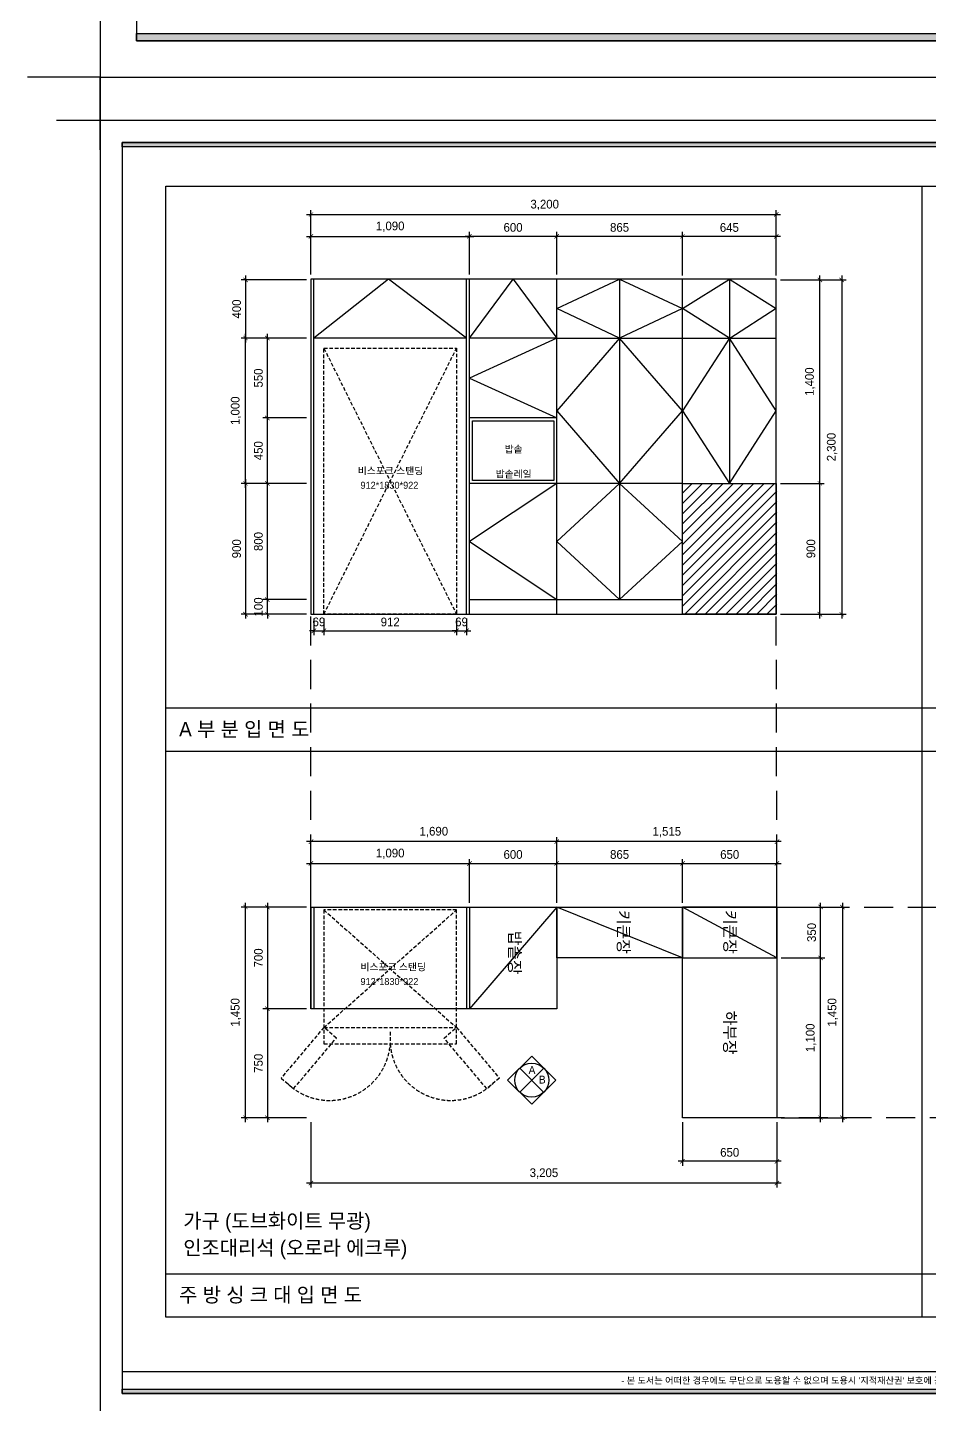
# Model space of a CAD drawing. Header units: inches. Extents: x 4374 to 164780, y 597 to 50243.
# Drawn here: x 73174 to 79377, y 25558 to 35033 of the extents above; entities that cross this region are included whole.
import ezdxf
from ezdxf.enums import TextEntityAlignment as Align

# ---------------------------------------------------------------- set-up
doc = ezdxf.new("R2010")
doc.units = ezdxf.units.IN
doc.header["$LTSCALE"] = 50
doc.header["$MEASUREMENT"] = 0
doc.header["$PDSIZE"] = 700.071425
for name, pattern in [('DASHED', [0.75, 0.5, -0.25]), ('DASHEDX2', [1.5, 1, -0.5]), ('DH-HID2', [1.2, 0.8, -0.4])]:
    doc.linetypes.add(name, pattern=pattern)
for name, color, linetype in [('0-ELC TEXT', 7, 'Continuous'), ('03-WAL NEW', 3, 'Continuous'), ('06-FUR', 6, 'Continuous'), ('07-DIM WAL', 5, 'Continuous'), ('3.기호.계단선', 30, 'Continuous'), ('CO-BATH', 6, 'Continuous'), ('F-SYM', 7, 'Continuous'), ('FORM(YOURNAME)-11', 1, 'Continuous'), ('FUR', 8, 'DASHED'), ('TT1', 7, 'Continuous')]:
    doc.layers.add(name, color=color, linetype=linetype)
doc.styles.add('HY 울릉도 L', font='')
doc.styles.add('YOURNAME', font='HY울릉도M.TTF')
doc.styles.add('코레일둥고', font='Korail_Round_Gothic_Medium.ttf')
doc.styles.get('HY 울릉도 L').set_extended_font_data('HY울릉도L')
doc.dimstyles.new('30', dxfattribs={"dimscale": 30, "dimtxt": 2, "dimasz": 1, "dimexe": 1, "dimexo": 1, "dimgap": 1, "dimtad": 1, "dimdec": 0, "dimrnd": 0.05, "dimdsep": 46, "dimlunit": 6, "dimtxsty": 'HY 울릉도 L', "dimblk": 'ARCHTICK', "dimcen": 2.5, "dimdle": 1, "dimclrd": 133, "dimclre": 133, "dimclrt": 30, "dimadec": 0, "dimazin": 0, "dimtfac": 1, "dimtdec": 0, "dimtix": 1, "dimtmove": 2, "dimatfit": 3, "dimldrblk": 'ARCHTICK', "dimfxl": 0, "dimlwd": -1, "dimlwe": -1, "dimarcsym": 0})

# ---------------------------------------------------------------- blocks, each defined once
blk = doc.blocks.new('FORM-PLAN')
at = {"layer": 'FORM(YOURNAME)-11'}
h = blk.add_hatch(color=256, dxfattribs=at)
h.dxf.hatch_style = 1
h.paths.add_polyline_path([(-71444, 55115), (10556, 55115), (10556, 54915), (-71444, 54915)])
h.paths.add_polyline_path([(-71444, -2085), (10556, -2085), (10556, -2285), (-71444, -2285)])
at = {"layer": 'Defpoints', "color": 158}
blk.add_line((1346, -1285), (-71444, -1285), dxfattribs=at)
at = {"layer": 'Defpoints', "color": 1}
for points in [[(-72444, 58115), (-72444, 56115), (-74444, 56115)], [(-72444, -5285), (-72444, -3285), (-74444, -3285)]]:
    blk.add_lwpolyline(points, dxfattribs=at)
at = {"layer": 'Defpoints', "color": 158}
for points in [[(-71444, -2285), (10556, -2285), (10556, 55115), (-71444, 55115)], [(-69444, 53115), (-64, 53115), (-64, 1215), (-69444, 1215)]]:
    blk.add_lwpolyline(points, close=True, dxfattribs=at)
at = {"layer": 'FORM(YOURNAME)-11', "color": 250}
blk.add_lwpolyline([(-72444, -3285), (11556, -3285), (11556, 56115), (-72444, 56115)], close=True, dxfattribs=at)
at = {"layer": 'FORM(YOURNAME)-11'}
for points in [[(-71444, 55115), (10556, 55115), (10556, 54915), (-71444, 54915)], [(-71444, -2085), (10556, -2085), (10556, -2285), (-71444, -2285)]]:
    blk.add_lwpolyline(points, close=True, dxfattribs=at)
at = {"layer": 'FORM(YOURNAME)-11', "color": 1, "style": 'YOURNAME'}
blk.add_text("- 본 도서는 어떠한 경우에도 무단으로 도용할 수 없으며 도용시 '지적재산권' 보호에 관한 법률에 의거, 법적 분쟁이 발생합니다.  또한 본 도서에 관한 모든 저작권은 당사에 있습니다. -", height=300, dxfattribs=at).set_placement((-32990, -1685), align=Align.MIDDLE_CENTER)
at = {"layer": 'FORM(YOURNAME)-11', "color": 3, "style": 'YOURNAME'}
for tag, height, p in [('1', 450, (9905, 18188)), ('2', 450, (9905, 17544)), ('3', 450, (9905, 16257)), ('4', 450, (9905, 14326)), ('5', 515, (9905, 12009)), ('6', 515, (9905, 9757)), ('7', 515, (9905, 7504)), ('8', 515, (9905, 5252)), ('9', 515, (9905, 2999)), ('10', 515, (5655, 811)), ('11', 515, (9905, 747)), ('12', 515, (5655, -1441)), ('13', 515, (9905, -1441))]:
    blk.add_attdef(tag, text='', height=height, dxfattribs=at).set_placement(p, align=Align.MIDDLE_RIGHT)
blk = doc.blocks.new('*U580')
at = {"layer": 'F-SYM', "xscale": 0.15, "yscale": 0.15, "zscale": 0.15}
blk.add_blockref('FORM-PLAN', (84541.1, 25975.3), dxfattribs=at)
blk = doc.blocks.new('*U581')
at = {"layer": 'F-SYM', "xscale": 0.2500000000000001, "yscale": 0.2500000000000001, "zscale": 0.2500000000000001}
blk.add_blockref('FORM-PLAN', (91785.5, 35513.8), dxfattribs=at)
blk = doc.blocks.new('_ArchTick')
at = {"color": 0, "linetype": 'ByBlock', "const_width": 0.15}
blk.add_lwpolyline([(-0.5, -0.5), (0.5, 0.5)], dxfattribs=at)
blk = doc.blocks.new('*D365')
at = {"layer": '07-DIM WAL', "color": 133}
for p, q in [((75093.7, 33746.3), (78353.8, 33746.3)), ((75123.7, 33332.6), (75123.7, 33776.3)), ((78323.8, 33332.6), (78323.8, 33776.3))]:
    blk.add_line(p, q, dxfattribs=at)
at = {"layer": 'Defpoints', "color": 0}
for p in [(78323.8, 33746.3), (75123.7, 33302.6), (78323.8, 33302.6)]:
    blk.add_point(p, dxfattribs=at)
at = {"layer": '07-DIM WAL', "color": 133, "xscale": 30, "yscale": 30, "zscale": 30, "rotation": 180}
blk.add_blockref('_ArchTick', (75123.7, 33746.3), dxfattribs=at)
at = {"layer": '07-DIM WAL', "color": 133, "xscale": 30, "yscale": 30, "zscale": 30}
blk.add_blockref('_ArchTick', (78323.8, 33746.3), dxfattribs=at)
at = {"layer": '07-DIM WAL', "color": 30, "insert": (76731.2, 33812.3), "char_height": 60, "attachment_point": 5, "style": 'HY 울릉도 L'}
blk.add_mtext('3,200', dxfattribs=at)
blk = doc.blocks.new('*D366')
at = {"layer": '07-DIM WAL', "color": 133}
for p, q in [((78353.8, 33596.3), (77648.8, 33596.3)), ((77678.8, 33326.3), (77678.8, 33626.3)), ((78323.8, 33326.3), (78323.8, 33626.3))]:
    blk.add_line(p, q, dxfattribs=at)
at = {"layer": 'Defpoints', "color": 0}
for p in [(77678.8, 33596.3), (77678.8, 33296.3), (78323.8, 33296.3)]:
    blk.add_point(p, dxfattribs=at)
at = {"layer": '07-DIM WAL', "color": 133, "xscale": 30, "yscale": 30, "zscale": 30, "rotation": 180}
blk.add_blockref('_ArchTick', (77678.8, 33596.3), dxfattribs=at)
at = {"layer": '07-DIM WAL', "color": 133, "xscale": 30, "yscale": 30, "zscale": 30}
blk.add_blockref('_ArchTick', (78323.8, 33596.3), dxfattribs=at)
at = {"layer": '07-DIM WAL', "color": 30, "insert": (78001.3, 33657), "char_height": 60, "attachment_point": 5, "style": 'HY 울릉도 L'}
blk.add_mtext('645', dxfattribs=at)
blk = doc.blocks.new('*D367')
at = {"layer": '07-DIM WAL', "color": 133}
for p, q in [((77708.8, 33596.3), (76783.7, 33596.3)), ((76813.7, 33332.6), (76813.7, 33626.3)), ((77678.8, 33326.3), (77678.8, 33626.3))]:
    blk.add_line(p, q, dxfattribs=at)
at = {"layer": 'Defpoints', "color": 0}
for p in [(76813.7, 33596.3), (76813.7, 33302.6), (77678.8, 33296.3)]:
    blk.add_point(p, dxfattribs=at)
at = {"layer": '07-DIM WAL', "color": 133, "xscale": 30, "yscale": 30, "zscale": 30, "rotation": 180}
blk.add_blockref('_ArchTick', (76813.7, 33596.3), dxfattribs=at)
at = {"layer": '07-DIM WAL', "color": 133, "xscale": 30, "yscale": 30, "zscale": 30}
blk.add_blockref('_ArchTick', (77678.8, 33596.3), dxfattribs=at)
at = {"layer": '07-DIM WAL', "color": 30, "insert": (77246.2, 33657.6), "char_height": 60, "attachment_point": 5, "style": 'HY 울릉도 L'}
blk.add_mtext('865', dxfattribs=at)
blk = doc.blocks.new('*D368')
at = {"layer": '07-DIM WAL', "color": 133}
for p, q in [((75093.7, 31096.3), (74793.7, 31096.3)), ((74823.7, 31096.3), (74823.7, 31126.3)), ((74823.7, 30996.3), (74823.7, 31096.3)), ((75093.7, 30996.3), (74793.7, 30996.3)), ((74823.7, 30996.3), (74823.7, 30966.3))]:
    blk.add_line(p, q, dxfattribs=at)
at = {"layer": 'Defpoints', "color": 0}
for p in [(74823.7, 31096.3), (75123.7, 31096.3), (75123.7, 30996.3)]:
    blk.add_point(p, dxfattribs=at)
at = {"layer": '07-DIM WAL', "color": 133, "xscale": 30, "yscale": 30, "zscale": 30}
for p, rotation in [((74823.7, 31096.3), 270), ((74823.7, 30996.3), 90)]:
    blk.add_blockref('_ArchTick', p, dxfattribs=dict(at, rotation=rotation))
at = {"layer": '07-DIM WAL', "color": 30, "insert": (74762.4, 31046.3), "char_height": 60, "attachment_point": 5, "rotation": 90, "style": 'HY 울릉도 L'}
blk.add_mtext('100', dxfattribs=at)
blk = doc.blocks.new('*D369')
at = {"layer": '07-DIM WAL', "color": 133}
for p, q in [((75093.7, 31896.3), (74793.7, 31896.3)), ((74823.7, 31066.3), (74823.7, 31926.3)), ((75093.7, 31096.3), (74793.7, 31096.3))]:
    blk.add_line(p, q, dxfattribs=at)
at = {"layer": 'Defpoints', "color": 0}
for p in [(74823.7, 31896.3), (75123.7, 31896.3), (75123.7, 31096.3)]:
    blk.add_point(p, dxfattribs=at)
at = {"layer": '07-DIM WAL', "color": 133, "xscale": 30, "yscale": 30, "zscale": 30}
for p, rotation in [((74823.7, 31896.3), 90), ((74823.7, 31096.3), 270)]:
    blk.add_blockref('_ArchTick', p, dxfattribs=dict(at, rotation=rotation))
at = {"layer": '07-DIM WAL', "color": 30, "insert": (74762.4, 31496.3), "char_height": 60, "attachment_point": 5, "rotation": 90, "style": 'HY 울릉도 L'}
blk.add_mtext('800', dxfattribs=at)
blk = doc.blocks.new('*D370')
at = {"layer": '07-DIM WAL', "color": 133}
for p, q in [((75093.7, 32346.3), (74793.7, 32346.3)), ((74823.7, 31866.3), (74823.7, 32376.3)), ((75093.7, 31896.3), (74793.7, 31896.3))]:
    blk.add_line(p, q, dxfattribs=at)
at = {"layer": 'Defpoints', "color": 0}
for p in [(74823.7, 32346.3), (75123.7, 32346.3), (75123.7, 31896.3)]:
    blk.add_point(p, dxfattribs=at)
at = {"layer": '07-DIM WAL', "color": 133, "xscale": 30, "yscale": 30, "zscale": 30}
for p, rotation in [((74823.7, 32346.3), 90), ((74823.7, 31896.3), 270)]:
    blk.add_blockref('_ArchTick', p, dxfattribs=dict(at, rotation=rotation))
at = {"layer": '07-DIM WAL', "color": 30, "insert": (74762.4, 32121.3), "char_height": 60, "attachment_point": 5, "rotation": 90, "style": 'HY 울릉도 L'}
blk.add_mtext('450', dxfattribs=at)
blk = doc.blocks.new('*D371')
at = {"layer": '07-DIM WAL', "color": 133}
for p, q in [((75093.7, 32896.3), (74793.7, 32896.3)), ((74823.7, 32316.3), (74823.7, 32926.3)), ((75093.7, 32346.3), (74793.7, 32346.3))]:
    blk.add_line(p, q, dxfattribs=at)
at = {"layer": 'Defpoints', "color": 0}
for p in [(74823.7, 32896.3), (75123.7, 32896.3), (75123.7, 32346.3)]:
    blk.add_point(p, dxfattribs=at)
at = {"layer": '07-DIM WAL', "color": 133, "xscale": 30, "yscale": 30, "zscale": 30}
for p, rotation in [((74823.7, 32896.3), 90), ((74823.7, 32346.3), 270)]:
    blk.add_blockref('_ArchTick', p, dxfattribs=dict(at, rotation=rotation))
at = {"layer": '07-DIM WAL', "color": 30, "insert": (74762.4, 32621.3), "char_height": 60, "attachment_point": 5, "rotation": 90, "style": 'HY 울릉도 L'}
blk.add_mtext('550', dxfattribs=at)
blk = doc.blocks.new('*D372')
at = {"layer": '07-DIM WAL', "color": 133}
for p, q in [((75093.7, 31896.3), (74643.7, 31896.3)), ((74673.7, 31926.3), (74673.7, 30966.3)), ((75093.7, 30996.3), (74643.7, 30996.3))]:
    blk.add_line(p, q, dxfattribs=at)
at = {"layer": 'Defpoints', "color": 0}
for p in [(75123.7, 31896.3), (74673.7, 30996.3), (75123.7, 30996.3)]:
    blk.add_point(p, dxfattribs=at)
at = {"layer": '07-DIM WAL', "color": 133, "xscale": 30, "yscale": 30, "zscale": 30}
for p, rotation in [((74673.7, 31896.3), 90), ((74673.7, 30996.3), 270)]:
    blk.add_blockref('_ArchTick', p, dxfattribs=dict(at, rotation=rotation))
at = {"layer": '07-DIM WAL', "color": 30, "insert": (74612.4, 31446.3), "char_height": 60, "attachment_point": 5, "rotation": 90, "style": 'HY 울릉도 L'}
blk.add_mtext('900', dxfattribs=at)
blk = doc.blocks.new('*D373')
at = {"layer": '07-DIM WAL', "color": 133}
for p, q in [((75093.7, 32896.3), (74643.7, 32896.3)), ((74673.7, 31866.3), (74673.7, 32926.3)), ((75093.7, 31896.3), (74643.7, 31896.3))]:
    blk.add_line(p, q, dxfattribs=at)
at = {"layer": 'Defpoints', "color": 0}
for p in [(74673.7, 32896.3), (75123.7, 32896.3), (75123.7, 31896.3)]:
    blk.add_point(p, dxfattribs=at)
at = {"layer": '07-DIM WAL', "color": 133, "xscale": 30, "yscale": 30, "zscale": 30}
for p, rotation in [((74673.7, 32896.3), 90), ((74673.7, 31896.3), 270)]:
    blk.add_blockref('_ArchTick', p, dxfattribs=dict(at, rotation=rotation))
at = {"layer": '07-DIM WAL', "color": 30, "insert": (74607.8, 32396.3), "char_height": 60, "attachment_point": 5, "rotation": 90, "style": 'HY 울릉도 L'}
blk.add_mtext('1,000', dxfattribs=at)
blk = doc.blocks.new('*D374')
at = {"layer": '07-DIM WAL', "color": 133}
for p, q in [((75093.7, 33296.3), (74643.7, 33296.3)), ((74673.7, 33326.3), (74673.7, 32866.3)), ((75093.7, 32896.3), (74643.7, 32896.3))]:
    blk.add_line(p, q, dxfattribs=at)
at = {"layer": 'Defpoints', "color": 0}
for p in [(75123.7, 33296.3), (74673.7, 32896.3), (75123.7, 32896.3)]:
    blk.add_point(p, dxfattribs=at)
at = {"layer": '07-DIM WAL', "color": 133, "xscale": 30, "yscale": 30, "zscale": 30}
for p, rotation in [((74673.7, 33296.3), 90), ((74673.7, 32896.3), 270)]:
    blk.add_blockref('_ArchTick', p, dxfattribs=dict(at, rotation=rotation))
at = {"layer": '07-DIM WAL', "color": 30, "insert": (74612.4, 33096.3), "char_height": 60, "attachment_point": 5, "rotation": 90, "style": 'HY 울릉도 L'}
blk.add_mtext('400', dxfattribs=at)
blk = doc.blocks.new('*D375')
at = {"layer": '07-DIM WAL', "color": 133}
for p, q in [((78353.8, 33296.3), (78803.8, 33296.3)), ((78773.8, 33326.3), (78773.8, 30966.3)), ((78353.8, 30996.3), (78803.8, 30996.3))]:
    blk.add_line(p, q, dxfattribs=at)
at = {"layer": 'Defpoints', "color": 0}
for p in [(78323.8, 33296.3), (78323.8, 30996.3), (78773.8, 30996.3)]:
    blk.add_point(p, dxfattribs=at)
at = {"layer": '07-DIM WAL', "color": 133, "xscale": 30, "yscale": 30, "zscale": 30}
for p, rotation in [((78773.8, 33296.3), 90), ((78773.8, 30996.3), 270)]:
    blk.add_blockref('_ArchTick', p, dxfattribs=dict(at, rotation=rotation))
at = {"layer": '07-DIM WAL', "color": 30, "insert": (78707.8, 32146.3), "char_height": 60, "attachment_point": 5, "rotation": 90, "style": 'HY 울릉도 L'}
blk.add_mtext('2,300', dxfattribs=at)
blk = doc.blocks.new('*D376')
at = {"layer": '07-DIM WAL', "color": 133}
for p, q in [((78353.8, 31896.3), (78653.8, 31896.3)), ((78623.8, 30966.3), (78623.8, 31926.3)), ((78353.8, 30996.3), (78653.8, 30996.3))]:
    blk.add_line(p, q, dxfattribs=at)
at = {"layer": 'Defpoints', "color": 0}
for p in [(78323.8, 31896.3), (78623.8, 31896.3), (78323.8, 30996.3)]:
    blk.add_point(p, dxfattribs=at)
at = {"layer": '07-DIM WAL', "color": 133, "xscale": 30, "yscale": 30, "zscale": 30}
for p, rotation in [((78623.8, 31896.3), 90), ((78623.8, 30996.3), 270)]:
    blk.add_blockref('_ArchTick', p, dxfattribs=dict(at, rotation=rotation))
at = {"layer": '07-DIM WAL', "color": 30, "insert": (78562.5, 31446.3), "char_height": 60, "attachment_point": 5, "rotation": 90, "style": 'HY 울릉도 L'}
blk.add_mtext('900', dxfattribs=at)
blk = doc.blocks.new('*D377')
at = {"layer": '07-DIM WAL', "color": 133}
for p, q in [((78353.8, 33296.3), (78653.8, 33296.3)), ((78623.8, 31866.3), (78623.8, 33326.3)), ((78353.8, 31896.3), (78653.8, 31896.3))]:
    blk.add_line(p, q, dxfattribs=at)
at = {"layer": 'Defpoints', "color": 0}
for p in [(78323.8, 33296.3), (78623.8, 33296.3), (78323.8, 31896.3)]:
    blk.add_point(p, dxfattribs=at)
at = {"layer": '07-DIM WAL', "color": 133, "xscale": 30, "yscale": 30, "zscale": 30}
for p, rotation in [((78623.8, 33296.3), 90), ((78623.8, 31896.3), 270)]:
    blk.add_blockref('_ArchTick', p, dxfattribs=dict(at, rotation=rotation))
at = {"layer": '07-DIM WAL', "color": 30, "insert": (78557.8, 32596.3), "char_height": 60, "attachment_point": 5, "rotation": 90, "style": 'HY 울릉도 L'}
blk.add_mtext('1,400', dxfattribs=at)
blk = doc.blocks.new('*D459')
at = {"layer": '07-DIM WAL', "color": 133}
for p, q in [((75093.7, 33596.3), (76243.7, 33596.3)), ((75123.7, 33332.6), (75123.7, 33626.3)), ((76213.7, 33332.6), (76213.7, 33626.3))]:
    blk.add_line(p, q, dxfattribs=at)
at = {"layer": 'Defpoints', "color": 0}
for p in [(76213.7, 33596.3), (75123.7, 33302.6), (76213.7, 33302.6)]:
    blk.add_point(p, dxfattribs=at)
at = {"layer": '07-DIM WAL', "color": 133, "xscale": 30, "yscale": 30, "zscale": 30, "rotation": 180}
blk.add_blockref('_ArchTick', (75123.7, 33596.3), dxfattribs=at)
at = {"layer": '07-DIM WAL', "color": 133, "xscale": 30, "yscale": 30, "zscale": 30}
blk.add_blockref('_ArchTick', (76213.7, 33596.3), dxfattribs=at)
at = {"layer": '07-DIM WAL', "color": 30, "insert": (75668.7, 33662.3), "char_height": 60, "attachment_point": 5, "style": 'HY 울릉도 L'}
blk.add_mtext('1,090', dxfattribs=at)
blk = doc.blocks.new('*D460')
at = {"layer": '07-DIM WAL', "color": 133}
for p, q in [((76843.7, 33596.3), (76183.7, 33596.3)), ((76213.7, 33332.6), (76213.7, 33626.3)), ((76813.7, 33332.6), (76813.7, 33626.3))]:
    blk.add_line(p, q, dxfattribs=at)
at = {"layer": 'Defpoints', "color": 0}
for p in [(76213.7, 33596.3), (76213.7, 33302.6), (76813.7, 33302.6)]:
    blk.add_point(p, dxfattribs=at)
at = {"layer": '07-DIM WAL', "color": 133, "xscale": 30, "yscale": 30, "zscale": 30, "rotation": 180}
blk.add_blockref('_ArchTick', (76213.7, 33596.3), dxfattribs=at)
at = {"layer": '07-DIM WAL', "color": 133, "xscale": 30, "yscale": 30, "zscale": 30}
blk.add_blockref('_ArchTick', (76813.7, 33596.3), dxfattribs=at)
at = {"layer": '07-DIM WAL', "color": 30, "insert": (76513.7, 33657.6), "char_height": 60, "attachment_point": 5, "style": 'HY 울릉도 L'}
blk.add_mtext('600', dxfattribs=at)
blk = doc.blocks.new('*D461')
at = {"layer": '07-DIM WAL', "color": 133}
for p, q in [((75143.7, 30966.3), (75143.7, 30851.3)), ((75212.7, 30966.3), (75212.7, 30851.3)), ((75143.7, 30881.3), (75113.7, 30881.3)), ((75143.7, 30881.3), (75212.7, 30881.3)), ((75212.7, 30881.3), (75242.7, 30881.3))]:
    blk.add_line(p, q, dxfattribs=at)
at = {"layer": 'Defpoints', "color": 0}
for p in [(75143.7, 30996.3), (75212.7, 30996.3), (75212.7, 30881.3)]:
    blk.add_point(p, dxfattribs=at)
at = {"layer": '07-DIM WAL', "color": 133, "xscale": 30, "yscale": 30, "zscale": 30}
blk.add_blockref('_ArchTick', (75143.7, 30881.3), dxfattribs=at)
at = {"layer": '07-DIM WAL', "color": 133, "xscale": 30, "yscale": 30, "zscale": 30, "rotation": 180}
blk.add_blockref('_ArchTick', (75212.7, 30881.3), dxfattribs=at)
at = {"layer": '07-DIM WAL', "color": 30, "insert": (75178.2, 30942.7), "char_height": 60, "attachment_point": 5, "style": 'HY 울릉도 L'}
blk.add_mtext('69', dxfattribs=at)
blk = doc.blocks.new('*D462')
at = {"layer": '07-DIM WAL', "color": 133}
for p, q in [((75212.7, 30966.3), (75212.7, 30851.3)), ((76124.7, 30966.3), (76124.7, 30851.3)), ((75182.7, 30881.3), (76154.7, 30881.3))]:
    blk.add_line(p, q, dxfattribs=at)
at = {"layer": 'Defpoints', "color": 0}
for p in [(75212.7, 30996.3), (76124.7, 30996.3), (76124.7, 30881.3)]:
    blk.add_point(p, dxfattribs=at)
at = {"layer": '07-DIM WAL', "color": 133, "xscale": 30, "yscale": 30, "zscale": 30, "rotation": 180}
blk.add_blockref('_ArchTick', (75212.7, 30881.3), dxfattribs=at)
at = {"layer": '07-DIM WAL', "color": 133, "xscale": 30, "yscale": 30, "zscale": 30}
blk.add_blockref('_ArchTick', (76124.7, 30881.3), dxfattribs=at)
at = {"layer": '07-DIM WAL', "color": 30, "insert": (75668.7, 30942.1), "char_height": 60, "attachment_point": 5, "style": 'HY 울릉도 L'}
blk.add_mtext('912', dxfattribs=at)
blk = doc.blocks.new('*D463')
at = {"layer": '07-DIM WAL', "color": 133}
for p, q in [((76124.7, 30966.3), (76124.7, 30851.3)), ((76193.7, 30966.3), (76193.7, 30851.3)), ((76124.7, 30881.3), (76094.7, 30881.3)), ((76124.7, 30881.3), (76193.7, 30881.3)), ((76193.7, 30881.3), (76223.7, 30881.3))]:
    blk.add_line(p, q, dxfattribs=at)
at = {"layer": 'Defpoints', "color": 0}
for p in [(76124.7, 30996.3), (76193.7, 30996.3), (76193.7, 30881.3)]:
    blk.add_point(p, dxfattribs=at)
at = {"layer": '07-DIM WAL', "color": 133, "xscale": 30, "yscale": 30, "zscale": 30}
blk.add_blockref('_ArchTick', (76124.7, 30881.3), dxfattribs=at)
at = {"layer": '07-DIM WAL', "color": 133, "xscale": 30, "yscale": 30, "zscale": 30, "rotation": 180}
blk.add_blockref('_ArchTick', (76193.7, 30881.3), dxfattribs=at)
at = {"layer": '07-DIM WAL', "color": 30, "insert": (76159.2, 30942.7), "char_height": 60, "attachment_point": 5, "style": 'HY 울릉도 L'}
blk.add_mtext('69', dxfattribs=at)
blk = doc.blocks.new('*D464')
at = {"layer": '07-DIM WAL', "color": 133}
for p, q in [((78778.7, 29010.8), (78778.7, 27500.8)), ((78358.7, 28980.8), (78808.7, 28980.8)), ((78358.7, 27530.8), (78808.7, 27530.8))]:
    blk.add_line(p, q, dxfattribs=at)
at = {"layer": 'Defpoints', "color": 0}
for p in [(78328.7, 28980.8), (78328.7, 27530.8), (78778.7, 27530.8)]:
    blk.add_point(p, dxfattribs=at)
at = {"layer": '07-DIM WAL', "color": 133, "xscale": 30, "yscale": 30, "zscale": 30}
for p, rotation in [((78778.7, 28980.8), 90), ((78778.7, 27530.8), 270)]:
    blk.add_blockref('_ArchTick', p, dxfattribs=dict(at, rotation=rotation))
at = {"layer": '07-DIM WAL', "color": 30, "insert": (78712.8, 28255.8), "char_height": 60, "attachment_point": 5, "rotation": 90, "style": 'HY 울릉도 L'}
blk.add_mtext('1,450', dxfattribs=at)
blk = doc.blocks.new('*D465')
at = {"layer": '07-DIM WAL', "color": 133}
for p, q in [((78358.7, 28630.8), (78658.7, 28630.8)), ((78628.7, 27500.8), (78628.7, 28660.8)), ((78358.7, 27530.8), (78658.7, 27530.8))]:
    blk.add_line(p, q, dxfattribs=at)
at = {"layer": 'Defpoints', "color": 0}
for p in [(78328.7, 28630.8), (78628.7, 28630.8), (78328.7, 27530.8)]:
    blk.add_point(p, dxfattribs=at)
at = {"layer": '07-DIM WAL', "color": 133, "xscale": 30, "yscale": 30, "zscale": 30}
for p, rotation in [((78628.7, 28630.8), 90), ((78628.7, 27530.8), 270)]:
    blk.add_blockref('_ArchTick', p, dxfattribs=dict(at, rotation=rotation))
at = {"layer": '07-DIM WAL', "color": 30, "insert": (78562.8, 28080.8), "char_height": 60, "attachment_point": 5, "rotation": 90, "style": 'HY 울릉도 L'}
blk.add_mtext('1,100', dxfattribs=at)
blk = doc.blocks.new('*D466')
at = {"layer": '07-DIM WAL', "color": 133}
for p, q in [((78628.7, 28600.8), (78628.7, 29010.8)), ((78358.7, 28980.8), (78658.7, 28980.8)), ((78358.7, 28630.8), (78658.7, 28630.8))]:
    blk.add_line(p, q, dxfattribs=at)
at = {"layer": 'Defpoints', "color": 0}
for p in [(78328.7, 28980.8), (78628.7, 28980.8), (78328.7, 28630.8)]:
    blk.add_point(p, dxfattribs=at)
at = {"layer": '07-DIM WAL', "color": 133, "xscale": 30, "yscale": 30, "zscale": 30}
for p, rotation in [((78628.7, 28980.8), 90), ((78628.7, 28630.8), 270)]:
    blk.add_blockref('_ArchTick', p, dxfattribs=dict(at, rotation=rotation))
at = {"layer": '07-DIM WAL', "color": 30, "insert": (78567.4, 28805.8), "char_height": 60, "attachment_point": 5, "rotation": 90, "style": 'HY 울릉도 L'}
blk.add_mtext('350', dxfattribs=at)
blk = doc.blocks.new('*D467')
at = {"layer": '07-DIM WAL', "color": 133}
for p, q in [((75123.7, 27500.8), (75123.7, 27050.8)), ((78328.7, 27500.8), (78328.7, 27050.8)), ((78358.7, 27080.8), (75093.7, 27080.8))]:
    blk.add_line(p, q, dxfattribs=at)
at = {"layer": 'Defpoints', "color": 0}
for p in [(75123.7, 27530.8), (78328.7, 27530.8), (75123.7, 27080.8)]:
    blk.add_point(p, dxfattribs=at)
at = {"layer": '07-DIM WAL', "color": 133, "xscale": 30, "yscale": 30, "zscale": 30, "rotation": 180}
blk.add_blockref('_ArchTick', (75123.7, 27080.8), dxfattribs=at)
at = {"layer": '07-DIM WAL', "color": 133, "xscale": 30, "yscale": 30, "zscale": 30}
blk.add_blockref('_ArchTick', (78328.7, 27080.8), dxfattribs=at)
at = {"layer": '07-DIM WAL', "color": 30, "insert": (76726.2, 27146.8), "char_height": 60, "attachment_point": 5, "style": 'HY 울릉도 L'}
blk.add_mtext('3,205', dxfattribs=at)
blk = doc.blocks.new('*D468')
at = {"layer": '07-DIM WAL', "color": 133}
for p, q in [((77678.7, 27500.9), (77678.7, 27200.8)), ((78328.7, 27500.8), (78328.7, 27200.8)), ((78358.7, 27230.8), (77648.7, 27230.8))]:
    blk.add_line(p, q, dxfattribs=at)
at = {"layer": 'Defpoints', "color": 0}
for p in [(77678.7, 27530.9), (78328.7, 27530.8), (77678.7, 27230.8)]:
    blk.add_point(p, dxfattribs=at)
at = {"layer": '07-DIM WAL', "color": 133, "xscale": 30, "yscale": 30, "zscale": 30, "rotation": 180}
blk.add_blockref('_ArchTick', (77678.7, 27230.8), dxfattribs=at)
at = {"layer": '07-DIM WAL', "color": 133, "xscale": 30, "yscale": 30, "zscale": 30}
blk.add_blockref('_ArchTick', (78328.7, 27230.8), dxfattribs=at)
at = {"layer": '07-DIM WAL', "color": 30, "insert": (78003.7, 27292.1), "char_height": 60, "attachment_point": 5, "style": 'HY 울릉도 L'}
blk.add_mtext('650', dxfattribs=at)
blk = doc.blocks.new('*D469')
at = {"layer": '07-DIM WAL', "color": 133}
for p, q in [((78358.7, 29430.8), (76783.7, 29430.8)), ((76813.7, 29010.8), (76813.7, 29460.8)), ((78328.7, 29010.8), (78328.7, 29460.8))]:
    blk.add_line(p, q, dxfattribs=at)
at = {"layer": 'Defpoints', "color": 0}
for p in [(76813.7, 29430.8), (76813.7, 28980.8), (78328.7, 28980.8)]:
    blk.add_point(p, dxfattribs=at)
at = {"layer": '07-DIM WAL', "color": 133, "xscale": 30, "yscale": 30, "zscale": 30, "rotation": 180}
blk.add_blockref('_ArchTick', (76813.7, 29430.8), dxfattribs=at)
at = {"layer": '07-DIM WAL', "color": 133, "xscale": 30, "yscale": 30, "zscale": 30}
blk.add_blockref('_ArchTick', (78328.7, 29430.8), dxfattribs=at)
at = {"layer": '07-DIM WAL', "color": 30, "insert": (77571.2, 29496.1), "char_height": 60, "attachment_point": 5, "style": 'HY 울릉도 L'}
blk.add_mtext('1,515', dxfattribs=at)
blk = doc.blocks.new('*D470')
at = {"layer": '07-DIM WAL', "color": 133}
for p, q in [((76783.7, 29280.8), (77708.8, 29280.8)), ((76813.7, 29010.8), (76813.7, 29310.8)), ((77678.8, 29010.7), (77678.8, 29310.8))]:
    blk.add_line(p, q, dxfattribs=at)
at = {"layer": 'Defpoints', "color": 0}
for p in [(77678.8, 29280.8), (76813.7, 28980.8), (77678.8, 28980.7)]:
    blk.add_point(p, dxfattribs=at)
at = {"layer": '07-DIM WAL', "color": 133, "xscale": 30, "yscale": 30, "zscale": 30, "rotation": 180}
blk.add_blockref('_ArchTick', (76813.7, 29280.8), dxfattribs=at)
at = {"layer": '07-DIM WAL', "color": 133, "xscale": 30, "yscale": 30, "zscale": 30}
blk.add_blockref('_ArchTick', (77678.8, 29280.8), dxfattribs=at)
at = {"layer": '07-DIM WAL', "color": 30, "insert": (77246.3, 29342.1), "char_height": 60, "attachment_point": 5, "style": 'HY 울릉도 L'}
blk.add_mtext('865', dxfattribs=at)
blk = doc.blocks.new('*D471')
at = {"layer": '07-DIM WAL', "color": 133}
for p, q in [((77648.8, 29280.8), (78358.7, 29280.8)), ((77678.8, 29010.8), (77678.8, 29310.8)), ((78328.7, 29012.4), (78328.7, 29310.8))]:
    blk.add_line(p, q, dxfattribs=at)
at = {"layer": 'Defpoints', "color": 0}
for p in [(78328.7, 29280.8), (77678.8, 28980.8), (78328.7, 28982.4)]:
    blk.add_point(p, dxfattribs=at)
at = {"layer": '07-DIM WAL', "color": 133, "xscale": 30, "yscale": 30, "zscale": 30, "rotation": 180}
blk.add_blockref('_ArchTick', (77678.8, 29280.8), dxfattribs=at)
at = {"layer": '07-DIM WAL', "color": 133, "xscale": 30, "yscale": 30, "zscale": 30}
blk.add_blockref('_ArchTick', (78328.7, 29280.8), dxfattribs=at)
at = {"layer": '07-DIM WAL', "color": 30, "insert": (78003.8, 29342.1), "char_height": 60, "attachment_point": 5, "style": 'HY 울릉도 L'}
blk.add_mtext('650', dxfattribs=at)
blk = doc.blocks.new('*D472')
at = {"layer": '07-DIM WAL', "color": 133}
for p, q in [((76843.7, 29430.8), (75093.7, 29430.8)), ((75123.7, 29010.8), (75123.7, 29460.8)), ((76813.7, 29010.8), (76813.7, 29460.8))]:
    blk.add_line(p, q, dxfattribs=at)
at = {"layer": 'Defpoints', "color": 0}
for p in [(75123.7, 29430.8), (75123.7, 28980.8), (76813.7, 28980.8)]:
    blk.add_point(p, dxfattribs=at)
at = {"layer": '07-DIM WAL', "color": 133, "xscale": 30, "yscale": 30, "zscale": 30, "rotation": 180}
blk.add_blockref('_ArchTick', (75123.7, 29430.8), dxfattribs=at)
at = {"layer": '07-DIM WAL', "color": 133, "xscale": 30, "yscale": 30, "zscale": 30}
blk.add_blockref('_ArchTick', (76813.7, 29430.8), dxfattribs=at)
at = {"layer": '07-DIM WAL', "color": 30, "insert": (75968.7, 29496.8), "char_height": 60, "attachment_point": 5, "style": 'HY 울릉도 L'}
blk.add_mtext('1,690', dxfattribs=at)
blk = doc.blocks.new('*D473')
at = {"layer": '07-DIM WAL', "color": 133}
for p, q in [((75093.7, 29280.8), (76243.7, 29280.8)), ((75123.7, 29010.8), (75123.7, 29310.8)), ((76213.7, 29010.8), (76213.7, 29310.8))]:
    blk.add_line(p, q, dxfattribs=at)
at = {"layer": 'Defpoints', "color": 0}
for p in [(76213.7, 29280.8), (75123.7, 28980.8), (76213.7, 28980.8)]:
    blk.add_point(p, dxfattribs=at)
at = {"layer": '07-DIM WAL', "color": 133, "xscale": 30, "yscale": 30, "zscale": 30, "rotation": 180}
blk.add_blockref('_ArchTick', (75123.7, 29280.8), dxfattribs=at)
at = {"layer": '07-DIM WAL', "color": 133, "xscale": 30, "yscale": 30, "zscale": 30}
blk.add_blockref('_ArchTick', (76213.7, 29280.8), dxfattribs=at)
at = {"layer": '07-DIM WAL', "color": 30, "insert": (75668.7, 29346.8), "char_height": 60, "attachment_point": 5, "style": 'HY 울릉도 L'}
blk.add_mtext('1,090', dxfattribs=at)
blk = doc.blocks.new('*D474')
at = {"layer": '07-DIM WAL', "color": 133}
for p, q in [((76183.7, 29280.8), (76843.7, 29280.8)), ((76213.7, 29010.8), (76213.7, 29310.8)), ((76813.7, 29010.8), (76813.7, 29310.8))]:
    blk.add_line(p, q, dxfattribs=at)
at = {"layer": 'Defpoints', "color": 0}
for p in [(76813.7, 29280.8), (76213.7, 28980.8), (76813.7, 28980.8)]:
    blk.add_point(p, dxfattribs=at)
at = {"layer": '07-DIM WAL', "color": 133, "xscale": 30, "yscale": 30, "zscale": 30, "rotation": 180}
blk.add_blockref('_ArchTick', (76213.7, 29280.8), dxfattribs=at)
at = {"layer": '07-DIM WAL', "color": 133, "xscale": 30, "yscale": 30, "zscale": 30}
blk.add_blockref('_ArchTick', (76813.7, 29280.8), dxfattribs=at)
at = {"layer": '07-DIM WAL', "color": 30, "insert": (76513.7, 29342.1), "char_height": 60, "attachment_point": 5, "style": 'HY 울릉도 L'}
blk.add_mtext('600', dxfattribs=at)
blk = doc.blocks.new('*D475')
at = {"layer": '07-DIM WAL', "color": 133}
for p, q in [((74823.7, 29010.8), (74823.7, 28250.8)), ((75093.7, 28980.8), (74793.7, 28980.8)), ((75093.7, 28280.8), (74793.7, 28280.8))]:
    blk.add_line(p, q, dxfattribs=at)
at = {"layer": 'Defpoints', "color": 0}
for p in [(75123.7, 28980.8), (74823.7, 28280.8), (75123.7, 28280.8)]:
    blk.add_point(p, dxfattribs=at)
at = {"layer": '07-DIM WAL', "color": 133, "xscale": 30, "yscale": 30, "zscale": 30}
for p, rotation in [((74823.7, 28980.8), 90), ((74823.7, 28280.8), 270)]:
    blk.add_blockref('_ArchTick', p, dxfattribs=dict(at, rotation=rotation))
at = {"layer": '07-DIM WAL', "color": 30, "insert": (74762.4, 28630.8), "char_height": 60, "attachment_point": 5, "rotation": 90, "style": 'HY 울릉도 L'}
blk.add_mtext('700', dxfattribs=at)
blk = doc.blocks.new('*D476')
at = {"layer": '07-DIM WAL', "color": 133}
for p, q in [((75093.7, 28280.8), (74793.7, 28280.8)), ((74823.7, 28310.8), (74823.7, 27500.8)), ((75093.7, 27530.8), (74793.7, 27530.8))]:
    blk.add_line(p, q, dxfattribs=at)
at = {"layer": 'Defpoints', "color": 0}
for p in [(75123.7, 28280.8), (74823.7, 27530.8), (75123.7, 27530.8)]:
    blk.add_point(p, dxfattribs=at)
at = {"layer": '07-DIM WAL', "color": 133, "xscale": 30, "yscale": 30, "zscale": 30}
for p, rotation in [((74823.7, 28280.8), 90), ((74823.7, 27530.8), 270)]:
    blk.add_blockref('_ArchTick', p, dxfattribs=dict(at, rotation=rotation))
at = {"layer": '07-DIM WAL', "color": 30, "insert": (74762.4, 27905.8), "char_height": 60, "attachment_point": 5, "rotation": 90, "style": 'HY 울릉도 L'}
blk.add_mtext('750', dxfattribs=at)
blk = doc.blocks.new('*D477')
at = {"layer": '07-DIM WAL', "color": 133}
for p, q in [((74673.7, 27500.8), (74673.7, 29010.8)), ((75093.7, 28980.8), (74643.7, 28980.8)), ((75093.7, 27530.8), (74643.7, 27530.8))]:
    blk.add_line(p, q, dxfattribs=at)
at = {"layer": 'Defpoints', "color": 0}
for p in [(74673.7, 28980.8), (75123.7, 28980.8), (75123.7, 27530.8)]:
    blk.add_point(p, dxfattribs=at)
at = {"layer": '07-DIM WAL', "color": 133, "xscale": 30, "yscale": 30, "zscale": 30}
for p, rotation in [((74673.7, 28980.8), 90), ((74673.7, 27530.8), 270)]:
    blk.add_blockref('_ArchTick', p, dxfattribs=dict(at, rotation=rotation))
at = {"layer": '07-DIM WAL', "color": 30, "insert": (74607.8, 28255.8), "char_height": 60, "attachment_point": 5, "rotation": 90, "style": 'HY 울릉도 L'}
blk.add_mtext('1,450', dxfattribs=at)

msp = doc.modelspace()

# ---------------------------------------------------------------- hatches: boundary and pattern name
at = {"layer": '03-WAL NEW'}
h = msp.add_hatch(dxfattribs=at)
h.set_pattern_fill('_USER', color=8, scale=50, angle=45, pattern_type=0)
h.set_pattern_definition([(45, (25485.466, 14354.75), (-35.35534, 35.35534), [])])
h.paths.add_polyline_path([(77678.8, 31896.3), (78328.8, 31896.3), (78328.8, 30996.3), (77678.8, 30996.3)])

# ---------------------------------------------------------------- linework, layer by layer
at = {"layer": '06-FUR'}
for p, q in [((75143.7, 30996.3), (75143.7, 33302.6)), ((76193.7, 30996.3), (76193.7, 33302.6)), ((76213.7, 30996.3), (76213.7, 33302.6)), ((76813.7, 30996.3), (76813.7, 33302.6)), ((77246.2, 33302.6), (77246.2, 31096.3)), ((77678.8, 30996.3), (77678.8, 33296.3)), ((78001.3, 33302.6), (78001.3, 31896.3)), ((76193.7, 32896.3), (75143.7, 32896.3)), ((76813.7, 32896.3), (76213.7, 32896.3)), ((76813.7, 32896.3), (78323.8, 32896.3)), ((76813.7, 32346.3), (76213.7, 32346.3)), ((76813.7, 31896.3), (76213.7, 31896.3)), ((77678.8, 31896.3), (76813.7, 31896.3)), ((76213.7, 31096.3), (76813.7, 31096.3)), ((76813.7, 31096.3), (77678.8, 31096.3)), ((75123.7, 28980.8), (75123.7, 28280.8)), ((75143.7, 28980.8), (75143.7, 28280.8)), ((76193.7, 28980.8), (76193.7, 28280.8)), ((76813.7, 28980.8), (76213.7, 28280.8)), ((76213.7, 28980.8), (76213.7, 28280.8)), ((77678.8, 28630.8), (76813.7, 28980.8)), ((78328.7, 28630.8), (77678.8, 28980.8))]:
    msp.add_line(p, q, dxfattribs=at)
for points in [[(78323.8, 33302.6), (75123.7, 33302.6), (75123.7, 30996.3), (78323.8, 30996.3)], [(76233.7, 32326.3), (76793.7, 32326.3), (76793.7, 31916.3), (76233.7, 31916.3)], [(77678.8, 31896.3), (78323.8, 31896.3), (78323.8, 30996.3), (77678.8, 30996.3)], [(76813.7, 28630.8), (76813.7, 28980.8), (77678.8, 28980.8), (77678.8, 28630.8)], [(77678.8, 28980.8), (77678.8, 28630.8), (78328.7, 28630.8), (78328.7, 28980.8)]]:
    msp.add_lwpolyline(points, close=True, dxfattribs=at)
at = {"layer": '06-FUR', "color": 1}
for points in [[(76193.7, 32896.3), (75656.2, 33302.6), (75143.7, 32896.3)], [(76213.7, 32896.3), (76513.7, 33302.6), (76813.7, 32896.3)], [(77246.2, 32896.3), (76813.7, 33099.5), (77246.2, 33302.6), (77678.8, 33099.5), (77246.2, 32896.3)], [(78001.3, 32896.3), (77678.8, 33099.5), (78001.3, 33302.6), (78323.8, 33099.5), (78003.5, 32892.9)], [(76813.7, 32896.3), (76213.7, 32621.3), (76813.7, 32346.3)], [(77246.2, 31896.3), (77678.8, 32396.3), (77246.2, 32896.3), (76813.7, 32396.3), (77246.2, 31896.3)], [(78001.3, 31896.3), (78323.8, 32396.3), (78001.3, 32896.3), (77678.8, 32396.3), (78001.3, 31896.3)], [(76813.7, 31896.3), (76213.7, 31496.3), (76813.7, 31096.3)], [(77246.2, 31096.3), (76813.7, 31496.3), (77246.2, 31896.3), (77678.8, 31496.3), (77246.2, 31096.3)]]:
    msp.add_lwpolyline(points, dxfattribs=at)
at = {"layer": '06-FUR'}
for points in [[(76813.7, 28980.8), (76813.7, 28280.8), (75123.7, 28280.8), (75123.7, 28980.8), (76813.7, 28980.8)], [(78328.7, 28980.8), (78328.7, 27530.8), (77678.7, 27530.8), (77678.8, 28980.8), (78328.7, 28980.8)]]:
    msp.add_lwpolyline(points, dxfattribs=at)
at = {"layer": 'CO-BATH', "color": 251, "linetype": 'DH-HID2', "ltscale": 5}
for p, q in [((75123.7, 28980.8), (75123.7, 30996.3)), ((78328.7, 28980.8), (78323.8, 30996.3)), ((78328.7, 28980.8), (80779.7, 28980.8)), ((80779.7, 27530.8), (78328.7, 27530.8))]:
    msp.add_line(p, q, dxfattribs=at)
at = {"layer": 'F-SYM'}
for p, q in [((79327.9, 26157.6), (79327.9, 33942.6)), ((84531.4, 30350.1), (74124.4, 30350.1)), ((84531.4, 30050.1), (74124.4, 30050.1)), ((74124.4, 26457.6), (84531.4, 26457.6))]:
    msp.add_line(p, q, dxfattribs=at)
at = {"layer": 'FUR'}
for p, q in [((75212.7, 30996.3), (76124.7, 32826.3)), ((75212.7, 32826.3), (76124.7, 30996.3)), ((75212.7, 28151.8), (76124.7, 28960.8)), ((75212.7, 28960.8), (76124.7, 28151.8)), ((75212.7, 28151.8), (76124.7, 28151.8)), ((75668.7, 28121.8), (75668.7, 28008.8))]:
    msp.add_line(p, q, dxfattribs=at)
for points in [[(76124.7, 30996.3), (75212.7, 30996.3), (75212.7, 32826.3), (76124.7, 32826.3)], [(75212.7, 28038.8), (76124.7, 28038.8), (76124.7, 28960.8), (75212.7, 28960.8)], [(75004.5, 27730.8), (75298.5, 28079.4), (75212.1, 28152.2), (74918.1, 27803.6)], [(76332.9, 27730.8), (76038.9, 28079.4), (76125.3, 28152.2), (76419.3, 27803.6)]]:
    msp.add_lwpolyline(points, close=True, dxfattribs=at)
for centre, start, end in [((75251.7, 28067.8), 225.98232, 356.02429), ((76085.7, 28067.8), 183.97571, 314.01768)]:
    msp.add_arc(centre, 418, start, end, dxfattribs=at)
at = {"layer": 'TT1'}
for p, q in [((76476.5, 27789.3), (76641.9, 27954.8)), ((76807.4, 27789.3), (76641.9, 27954.8)), ((76559.2, 27872.1), (76722, 27706.2)), ((76724.7, 27872.1), (76559.2, 27706.6)), ((76641.9, 27623.9), (76476.5, 27789.3)), ((76641.9, 27623.9), (76807.4, 27789.3))]:
    msp.add_line(p, q, dxfattribs=at)
msp.add_circle((76641.9, 27789.3), 117, dxfattribs=at)

# ---------------------------------------------------------------- block references
at = {"layer": '06-FUR'}
for name in ['*U581', '*U580']:
    msp.add_blockref(name, (0, 0), dxfattribs=at)

# ---------------------------------------------------------------- texts
at = {"layer": '0-ELC TEXT', "style": '코레일둥고'}
for s, p in [('A 부 분 입 면 도', (74216.7, 30154.4)), ('주 방 싱 크 대 입 면 도', (74216.7, 26261.9))]:
    msp.add_text(s, height=100, dxfattribs=at).set_placement(p)
at = {"layer": '06-FUR', "color": 7, "linetype": 'DASHEDX2', "style": '코레일둥고'}
for s, p in [('키큰장', (77233.8, 28959.9)), ('키큰장', (77966.5, 28959.9)), ('밥솥장', (76485.6, 28817.2)), ('하부장', (77965, 28266.9))]:
    msp.add_text(s, height=80, rotation=270, dxfattribs=at).set_placement(p)
at = {"layer": '3.기호.계단선', "style": '코레일둥고'}
for s, p in [('가구 (도브화이트 무광)', (74245.5, 26770.7)), ('인조대리석 (오로라 에크루)', (74245.5, 26586.3))]:
    msp.add_text(s, height=100, dxfattribs=at).set_placement(p)
at = {"layer": 'FUR', "style": '코레일둥고'}
for s, p in [('밥솥', (76517.7, 32107.5)), ('밥솥레일', (76517.7, 31936.6))]:
    msp.add_text(s, height=48, dxfattribs=at).set_placement(p, align=Align.CENTER)
for s, p in [('비스포크 스탠딩', (75445.7, 31959.1)), ('912*1830*922', (75464.2, 31859.2)), ('비스포크 스탠딩', (75464.2, 28544)), ('912*1830*922', (75464.2, 28444.1))]:
    msp.add_text(s, height=48, dxfattribs=at).set_placement(p)
at = {"layer": 'TT1', "style": '코레일둥고'}
for s, p in [('A', (76643.9, 27859.1)), ('B', (76714.5, 27793.1))]:
    msp.add_text(s, height=54, dxfattribs=at).set_placement(p, align=Align.MIDDLE)

# ---------------------------------------------------------------- dimensions: what is measured, and where the dimension line sits
at = {"layer": '07-DIM WAL'}
dim = msp.add_linear_dim(base=(78323.8, 33746.3), p1=(75123.7, 33302.6), p2=(78323.8, 33302.6), dimstyle='30', override={"dimfxl": 1.25}, dxfattribs=at)
dim.commit()
dim.dimension.update_dxf_attribs({"geometry": '*D365', "text_midpoint": (76731.2, 33812.3), "dimtype": 160})
for base, p1, p2, picture, middle in [((76213.7, 33596.3), (75123.7, 33302.6), (76213.7, 33302.6), '*D459', (75668.7, 33662.3)), ((76213.7, 33596.3), (76813.7, 33302.6), (76213.7, 33302.6), '*D460', (76513.7, 33657.6)), ((76813.7, 33596.3), (77678.8, 33296.3), (76813.7, 33302.6), '*D367', (77246.2, 33657.6)), ((77678.8, 33596.3), (78323.8, 33296.3), (77678.8, 33296.3), '*D366', (78001.3, 33657)), ((75212.7, 30881.3), (75143.7, 30996.3), (75212.7, 30996.3), '*D461', (75178.2, 30942.7)), ((76124.7, 30881.3), (75212.7, 30996.3), (76124.7, 30996.3), '*D462', (75668.7, 30942.1)), ((76193.7, 30881.3), (76124.7, 30996.3), (76193.7, 30996.3), '*D463', (76159.2, 30942.7)), ((75123.7, 29430.8), (76813.7, 28980.8), (75123.7, 28980.8), '*D472', (75968.7, 29496.8)), ((76813.7, 29430.8), (78328.7, 28980.8), (76813.7, 28980.8), '*D469', (77571.2, 29496.1)), ((76213.7, 29280.8), (75123.7, 28980.8), (76213.7, 28980.8), '*D473', (75668.7, 29346.8)), ((76813.7, 29280.8), (76213.7, 28980.8), (76813.7, 28980.8), '*D474', (76513.7, 29342.1)), ((77678.8, 29280.8), (76813.7, 28980.8), (77678.8, 28980.7), '*D470', (77246.3, 29342.1)), ((78328.7, 29280.8), (77678.8, 28980.8), (78328.7, 28982.4), '*D471', (78003.8, 29342.1)), ((75123.7, 27080.8), (78328.7, 27530.8), (75123.7, 27530.8), '*D467', (76726.2, 27146.8)), ((77678.7, 27230.8), (78328.7, 27530.8), (77678.7, 27530.9), '*D468', (78003.7, 27292.1))]:
    dim = msp.add_linear_dim(base=base, p1=p1, p2=p2, dimstyle='30', override={"dimfxl": 1.25}, dxfattribs=at)
    dim.commit()
    dim.dimension.update_dxf_attribs({"geometry": picture, "text_midpoint": middle})
for base, p1, p2, picture, middle in [((74673.7, 32896.3), (75123.7, 33296.3), (75123.7, 32896.3), '*D374', (74612.4, 33096.3)), ((78773.8, 30996.3), (78323.8, 33296.3), (78323.8, 30996.3), '*D375', (78707.8, 32146.3)), ((78623.8, 33296.3), (78323.8, 31896.3), (78323.8, 33296.3), '*D377', (78557.8, 32596.3)), ((74673.7, 32896.3), (75123.7, 31896.3), (75123.7, 32896.3), '*D373', (74607.8, 32396.3)), ((74823.7, 32896.3), (75123.7, 32346.3), (75123.7, 32896.3), '*D371', (74762.4, 32621.3)), ((74823.7, 32346.3), (75123.7, 31896.3), (75123.7, 32346.3), '*D370', (74762.4, 32121.3)), ((74673.7, 30996.3), (75123.7, 31896.3), (75123.7, 30996.3), '*D372', (74612.4, 31446.3)), ((74823.7, 31896.3), (75123.7, 31096.3), (75123.7, 31896.3), '*D369', (74762.4, 31496.3)), ((78623.8, 31896.3), (78323.8, 30996.3), (78323.8, 31896.3), '*D376', (78562.5, 31446.3)), ((74823.7, 31096.3), (75123.7, 30996.3), (75123.7, 31096.3), '*D368', (74762.4, 31046.3)), ((74673.7, 28980.8), (75123.7, 27530.8), (75123.7, 28980.8), '*D477', (74607.8, 28255.8)), ((74823.7, 28280.8), (75123.7, 28980.8), (75123.7, 28280.8), '*D475', (74762.4, 28630.8)), ((78778.7, 27530.8), (78328.7, 28980.8), (78328.7, 27530.8), '*D464', (78712.8, 28255.8)), ((78628.7, 28980.8), (78328.7, 28630.8), (78328.7, 28980.8), '*D466', (78567.4, 28805.8)), ((78628.7, 28630.8), (78328.7, 27530.8), (78328.7, 28630.8), '*D465', (78562.8, 28080.8)), ((74823.7, 27530.8), (75123.7, 28280.8), (75123.7, 27530.8), '*D476', (74762.4, 27905.8))]:
    dim = msp.add_linear_dim(base=base, p1=p1, p2=p2, angle=90, dimstyle='30', override={"dimfxl": 1.25}, dxfattribs=at)
    dim.commit()
    dim.dimension.update_dxf_attribs({"geometry": picture, "text_midpoint": middle})

doc.saveas('drawing.dxf')
